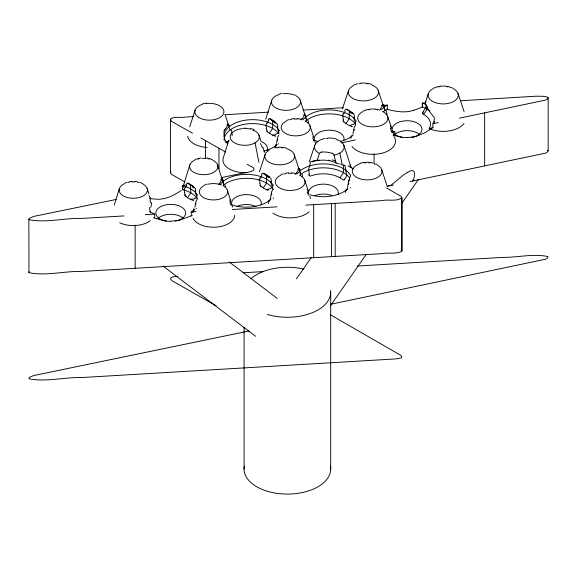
<?xml version="1.0" encoding="UTF-8"?>
<svg xmlns="http://www.w3.org/2000/svg" width="577" height="577" viewBox="0 0 577 577"><rect width="100%" height="100%" fill="white"/><g stroke="black" fill="none" stroke-linecap="round" stroke-linejoin="round"><path stroke-width="0.87" d="M460.648 100.766L535.579 96.229L543.044 96.265L547.58 97.116L548.15 97.801L548.15 150.842L547.155 152.234A7.862 4.544 0 0 1 545.467 153.157L409.987 181.56M224.157 136.554L224.193 133.042M386.547 187.972L396.796 193.894A30.783 17.772 0 0 0 397.979 194.521L400.294 195.819A7.725 4.457 0 0 1 401.195 196.62L401.808 197.752L401.751 251.298C395.851 254.342 388.22 252.351 381.786 253.664L81.588 271.471C64.17 271.01 46.03 276.159 28.98 272.683L28.85 219.325L29.47 218.265L33.863 216.389L116.092 199.469M347.534 187.374L348.515 181.971M194.911 207.136L195.726 202.498A14.75 8.208 62 0 1 197.06 199.534M270.548 197.911L271.529 192.545M276.506 143.363L277.616 137.658A15.11 8.395 62.6 0 1 278.857 135.126M433.839 123.391L434.337 117.571L430.456 112.775L427.103 107.372M150.352 202.888L150.179 197.998M353.578 130.59L354.011 128.245A15.702 8.77 63.7 0 1 355.62 125.238M299.275 170.042L298.59 168.318A28.417 16.408 0 0 0 297.891 169.09M429.259 128.433L429.476 128.7A22.669 13.091 0 0 0 464.016 123.485M298.583 168.361L298.295 169.458M28.85 272.366L29.117 271.666M426.172 101.559L425.429 102.194L425.509 103.73M221.734 178.812L221.46 179.786M548.15 97.801L547.155 99.194A7.862 4.544 0 0 1 545.467 100.109L459.422 118.155M352.835 133.835L353.564 130.784A28.417 16.408 0 0 0 354.653 129.623M227.886 124.156L227.497 125.339M304.505 114.354L304.108 115.544M308.464 170.265L310.743 161.647A28.417 16.408 0 0 1 319.29 160.103M425.372 108.274A35.925 30.163 -46 0 0 422.53 112.84L422.905 113.828M383.395 106.255L382.666 104.538L382.219 105.829M426.194 105.49L425.422 108.303L427.175 109.233L423.648 114.39A23.441 13.531 0 0 1 429.447 127.993L429.389 128.108M182.895 187.28L189.847 164.842M114.21 205.181L119.439 188.419M265.658 119.244L271.753 100.218M189.754 126.731L195.134 110.027M259.426 171.852L265.132 154.485M228.723 140.665L223.4 157.485A21.825 12.6 0 0 0 247.021 172.602M309.294 161.913L314.79 145.253M342.406 108.938L348.602 90.387M348.638 181.474L350.766 175.026M425.379 102.36L428.415 93.409M193.583 116.568L183.948 117.246A59.503 34.353 0 0 1 179.793 117.412C177.399 117.081 167.287 117.304 171.708 121.372A12.211 7.054 0 0 0 172.278 121.776L192.487 133.215M170.922 171.593L170.424 172.927L171.708 174.413A12.211 7.054 0 0 0 172.278 174.817L184.921 181.957M183.94 189.956L185.029 187.33M412.771 180.861C415.649 175.812 415.837 166.775 407.838 172.256M265.687 125.454L266.812 122.836M259.037 180.01L259.996 177.824M342.269 115.717L343.243 113.546M346.914 189.343L346.561 190.129M269.964 199.873L269.387 201.113M346.452 190.36L346.272 190.735M275.957 145.577L275.647 146.205M194.038 210.259L194.471 209.501A21.241 12.261 0 0 1 194.673 209.271M186.45 184.337L187.092 183.176A28.417 16.408 0 0 1 195.278 188.318L195.776 190.735M347.181 188.802L347.325 188.556A22.279 12.867 0 0 1 347.751 188.095M261.489 174.809L262.398 173.251A28.417 16.408 0 0 1 270.873 178.444L271.529 181.51M268.276 119.857L268.94 118.703A28.417 16.408 0 0 1 277.184 123.918L277.818 126.969M270.231 199.332L270.375 199.087A22.279 12.867 0 0 1 270.801 198.639M344.743 110.553L345.659 109.024A28.417 16.408 0 0 1 353.961 114.376L354.595 117.463M344.051 179.786C345.277 177.117 345.219 180.363 343.12 179.959A3.101 2.258 -50.6 0 1 342.832 179.793L342.738 179.728A23.441 13.531 0 0 0 310.758 175.956L310.628 175.999A3.101 2.741 51.2 0 1 310.224 176.093L309.222 175.682A22.279 12.867 0 0 1 308.544 174.773M276.296 144.942L276.383 144.798A21.825 12.6 0 0 1 276.592 144.582M296.405 173.078L295.763 174.081M225.679 128.621L224.265 130.69A28.417 16.408 0 0 1 224.568 129.335M219.541 183.335L218.878 184.315M302.276 118.826L301.605 119.828M380.286 109.204L379.579 110.25M184.287 194.709A21.241 12.261 0 0 0 185.996 196.512L186.321 196.829A10.739 8.821 -67 0 0 186.753 197.139L187.547 197.723L190.843 192.891L190.533 184.936M266.668 130.965A21.825 12.6 0 0 0 267.569 131.866L268.053 132.335A12.55 10.336 -67.2 0 0 268.435 132.609L269.351 133.265L272.669 128.411L272.669 121.011M263.199 188.015L266.538 183.118L266.538 175.228L265.528 175.011L266.459 175.588M345.911 123.557L349.251 118.667L349.251 110.777L348.277 110.575M339.954 177.788L343.474 172.631L343.575 164.798M296.448 278.842L311.385 257.4M330.383 305.875L366.337 254.241M401.267 204.085L418.217 179.75M242.946 128.368L245.629 128.224M390.658 185.505L402.703 175.588A40.578 31.136 -32.2 0 1 407.824 172.227M228.795 140.687L228.752 140.716A21.825 12.6 0 0 1 226.941 142.396M185.744 185.001L182.649 185.65L182.447 189.725M181.243 190.533L177.117 193.107A55.702 42.799 -31.9 0 1 175.019 194.298L174.175 194.745A40.26 30.934 -31.9 0 1 170.749 196.396L169.559 196.894A28.302 21.746 -31.9 0 1 157.867 199.274L152.335 198.863A56.431 43.354 -31.9 0 1 150.878 198.639L149.789 198.445M413.875 110.193C405.169 113.366 395.195 111.448 386.979 109.233A28.417 16.408 0 0 0 383.503 111.664M203.861 185.383L206.876 184.07M319.24 140.334L325.002 138.307M432.952 88.404L438.808 86.341M192.35 215.149A28.417 16.408 0 0 1 191.211 215.877L191.045 215.957M190.533 216.187L179.779 220.104L170.857 221.236M124.589 183.248L126.702 182.411M354.098 84.869L357.632 83.615M194.99 159.67L198.308 158.495M286.783 120.434L288.954 119.576M363.539 110.842L368.436 109.291M281.021 174.708L283.235 173.828M202.599 103.853L206.516 103.016M279.21 94.044L281.756 93.416M360.221 163.255L364.217 162.397M194.124 199.079L190.006 199.173A12.312 9.484 -64.4 0 1 189.653 199L187.547 197.723M341.591 142.858L355.41 139.959M391.963 132.292L394.834 131.693L394.834 135.638L402.046 137.175A43.203 33.156 -32.2 0 0 407.073 137.614M407.247 137.607L415.548 136.576L423.835 133.237A51.887 39.82 -32.2 0 0 426.627 131.679L432.923 127.654L432.923 123.709L438.347 122.569M387.203 186.335L393.42 185.029M331.205 304.158L545.467 259.239A7.862 4.544 0 0 0 547.162 258.316L548.042 256.621C533.429 253.317 517.829 257.602 502.848 257.385L357.141 266.026M221.222 177.637L243.487 173.013C249.069 172.444 260.285 170.114 249.661 165.693A50.206 28.987 0 0 1 248.377 164.993L247.122 164.279M249.163 330.96L33.863 375.519L29.932 377.033L28.9 378.101L28.98 378.764C46.03 382.241 64.17 377.091 81.588 377.553L396.543 358.858L401.404 357.805L401.808 356.874L401.195 355.742A7.725 4.457 0 0 0 400.294 354.942L397.979 353.643A30.783 17.772 0 0 1 396.796 353.016L330.282 314.725M275.366 134.91L272.575 135.068L269.351 133.265M268.824 189.581L265.99 189.588L260.898 186.292A22.279 12.867 0 0 1 259.975 185.383M291.493 118.941L294.335 118.595M199.584 158.221L201.012 158.004M275.344 147.539L276.744 147.323M129.176 181.791L130.604 181.582M285.831 173.187L288.731 172.833M351.205 125.635L348.789 125.346L343.899 121.942A22.669 13.091 0 0 1 343.026 121.011M360.517 83.088L366.272 83.088M440.338 86.117L446.086 86.117M369.958 109.067L375.714 109.067M130.517 181.589L131.945 181.459M224.626 114.751L268.795 112.133M303.076 110.106L343.293 107.719M382.861 105.375L387.282 105.115L387.282 109.06M425.047 102.872L422.407 103.031L422.407 107.524M123.99 215.921L81.588 218.431C64.177 217.904 46.03 223.162 28.98 219.642L28.85 219.325M145.195 214.658L154.715 214.096L154.715 218.041L156.922 218.777M191.211 215.877L191.211 211.932L196.029 211.644M232.221 209.494L276.859 206.847M305.868 205.123L381.786 200.623C388.032 199.123 396.926 201.871 401.808 197.752M243.083 272.784L263.523 271.572M327.902 137.953L332.251 138.091L336.247 138.956M278.244 147.185L281.093 147.185M365.71 162.26L368.566 162.26M177.543 276.563C175.228 275.957 167.597 277.378 171.708 280.494A12.211 7.054 0 0 0 172.278 280.898L214.341 304.757M390.506 185.643L388.227 185.57M297.126 118.595L299.975 118.941M291.58 172.833L294.479 173.187M134.665 181.459L137.427 181.791M206.407 158.004L207.835 158.221M282.593 147.323L286.589 148.188M370.059 162.397L372.8 162.902M271.688 120.312L272.611 120.506M339.427 163.89L336.052 163.06A18.406 10.624 0 0 0 316.961 160.817L319.485 153.439L318.821 153.071A14.858 8.576 0 0 1 318.821 140.947M340.639 164.149L341.454 164.315M190.41 184.907L189.855 184.791A14.512 1.118 35.4 0 1 191.16 185.621M447.615 86.341L453.472 88.404M367.794 83.319L371.617 84.401M377.235 109.291L378.599 109.587M245.643 128.231L245.665 128.238A18.406 10.624 0 0 0 250.62 128.952M209.112 158.495L212.423 159.67M332.323 153.316L330.628 152.84A18.406 10.624 0 0 0 321.461 152.04M139.901 182.411L142.923 183.724M393.622 135.227L393.954 135.386L392.987 132.609M294.948 94.909L295.871 95.4M376.276 164.135L377.221 164.633M200.897 137.99L225.694 152.083M214.767 304.995L216.029 305.716M348.155 165.88L353.477 168.938M423.489 114.296L423.417 114.253A3.902 3.217 -56.8 0 1 422.919 113.82M344.144 165.137L344.988 165.678L346.589 174.766M229.285 262.001L277.321 298.46M163.053 266.069L255.597 336.304M547.58 150.157L548.15 150.842M401.195 249.661L401.751 251.298L401.751 198.257L401.808 250.793M185.996 196.512L184.359 192.588M267.569 131.866L266.17 128.426M260.898 186.292L259.765 183.71M343.899 121.942L343.005 119.756M390.802 126.853L390.571 126.298A28.417 16.408 0 0 1 390.326 126.197M391.033 127.409L391.48 128.548M307.88 191.023L308.111 191.586M313.008 136.345L313.448 137.463M230.526 201.351L230.735 201.914M305.219 115.919L304.541 114.174A28.417 16.408 0 0 0 303.827 114.931M228.6 125.699L227.922 123.954A28.417 16.408 0 0 0 226.884 125.101M222.275 180.096L221.748 178.704A28.417 16.408 0 0 0 220.731 179.836M309.827 196.18L310.606 198.409M384.253 108.577L384.931 110.553L378.187 90.387M314.912 141.495L315.684 143.745M458.008 93.409L464.11 111.621M387.629 116.359L391.329 127.257M381.678 169.559L387.167 186.22M343.863 145.253L351.133 167.496A22.279 12.867 0 0 0 349.777 165.022M232.156 205.931L232.538 207.064M304.692 180.132L308.327 191.052M294.205 154.485L300.725 174.326L300.473 173.547M305.897 117.859L306.416 119.461M300.09 172.357L300.35 173.15M259.008 135.184L260.804 140.665M229.271 127.64L230.035 130.02M309.979 125.743L313.535 136.699M300.235 100.218L306.661 120.24L306.538 119.85M225.419 115.508L229.004 126.731M262.975 147.387L264.554 152.422M147.164 188.419L148.916 193.922M227.338 190.078L230.807 201.07M217.572 164.842L223.789 184.813L223.054 182.426M332.323 153.244A2.12 1.63 49.4 0 1 334.04 155.148L336.052 163.06M339.831 153.071L342.269 165.029A27.552 4.897 25.7 0 0 344.945 165.657M255.056 142.844L258.914 162.296M150.409 212.798L149.378 207.417M272.193 185.304L272.632 188.347M278.345 130.121L278.864 133.785A28.417 16.408 0 0 0 247.05 123.918A28.417 16.408 0 0 0 224.157 140.038M196.418 194.478L196.93 198.12M355.23 121.278L355.648 124.343A28.417 16.408 0 0 0 332.063 113.95A28.417 16.408 0 0 0 305.305 121.343M224.172 139.865L224.165 139.194M484.651 112.861L484.651 165.902M427.175 106.485L427.175 109.233M374.069 154.023L374.069 163.911M335.172 203.385L335.172 256.426M331.53 203.602L331.53 256.642M330.686 292.272L330.686 469.079M313.679 204.662L313.679 257.703M244.071 327.274L244.071 469.079M218.964 148.267L218.964 168.938M205.52 140.622L205.52 158.603M170.439 119.15L170.439 172.191M135.148 225.145L135.148 268.298M194.427 209.617A28.417 16.408 0 0 1 191.211 211.932M154.715 214.096A28.417 16.408 0 0 1 149.869 211.68M182.649 185.65A28.417 16.408 0 0 1 197.781 195.488M434.366 121.473A28.417 16.408 0 0 1 432.923 123.709M394.834 131.693A28.417 16.408 0 0 1 391.913 130.763M381.383 109.875A28.417 16.408 0 0 1 387.282 105.115M426.042 104.668A28.417 16.408 0 0 0 422.314 103.038L422.314 106.983A28.417 16.408 0 0 1 429.757 110.943M261.006 141.43A14.887 8.597 0 0 1 267.144 150.272M263.862 151.124A28.417 16.408 0 0 0 276.974 144.481A7.977 1.854 -49.2 0 0 276.65 145.115M227.727 144.026A28.417 16.408 0 0 1 241.316 121.004A28.417 16.408 0 0 1 279.657 131.087M314.948 195.553A14.887 8.597 0 0 1 331.818 195.553M299.961 174.939A28.417 16.408 0 0 1 326.135 167.907A28.417 16.408 0 0 1 349.46 177.716M308.572 193.62A14.887 8.597 0 0 1 324.144 184.15A14.887 8.597 0 0 1 337.949 194.492M347.78 188.701A28.417 16.408 0 0 1 309.589 194.637M297.299 173.771A28.417 16.408 0 0 1 324.808 163.904A28.417 16.408 0 0 1 350.463 175.314M236.902 206.523A14.887 8.597 0 0 1 255.979 206.523M223.025 185.426A28.417 16.408 0 0 1 250.137 178.452A28.417 16.408 0 0 1 273.224 189.227M231.875 204.979A14.887 8.597 0 0 1 246.444 194.622A14.887 8.597 0 0 1 261.013 204.979M270.837 199.188A28.417 16.408 0 0 1 231.096 204.583M220.364 184.258A28.417 16.408 0 0 1 247.865 174.391A28.417 16.408 0 0 1 273.527 185.801M158.48 218.019A14.887 8.597 0 0 1 183.01 218.019M154.715 218.041A28.417 16.408 0 0 1 153.612 217.587M182.649 189.595A28.417 16.408 0 0 1 197.464 198.899M166.226 221.179A14.887 8.597 0 0 1 158.682 207.951A14.887 8.597 0 0 1 182.808 207.951A14.887 8.597 0 0 1 175.264 221.179M170.705 221.438A45.23 36.74 -10.1 0 1 156.987 218.676M314.58 140.528A14.887 8.597 0 0 1 329.15 130.171A14.887 8.597 0 0 1 343.719 140.528M352.569 135.624A28.417 16.408 0 0 1 340.437 141.387M317.862 141.387A28.417 16.408 0 0 1 313.801 140.139M303.069 119.807A28.417 16.408 0 0 1 330.578 109.94A28.417 16.408 0 0 1 356.233 121.35M394.812 134.362A14.887 8.597 0 0 1 419.342 134.362M394.834 135.638A28.417 16.408 0 0 1 393.153 135.141M422.299 106.961A58.573 47.574 -10.1 0 1 413.889 110.229M392.504 131.087A14.887 8.597 0 0 1 403.532 120.982A14.887 8.597 0 0 1 421.405 127.005A14.887 8.597 0 0 1 411.589 137.521M402.558 137.521A14.887 8.597 0 0 1 394.812 134.196M422.58 112.854A22.669 13.091 0 0 1 423.294 112.039M453.897 89.031A15.117 8.727 0 0 1 453.897 101.372A15.117 8.727 0 0 1 432.526 101.372A15.117 8.727 0 0 1 432.526 89.031M438.628 86.882A15.117 8.727 0 0 1 440.114 86.658M446.309 86.658A15.117 8.727 0 0 1 447.795 86.882M432.894 127.272A35.925 9.924 -36.2 0 1 429.367 128.844M429.165 128.505A3.902 1.082 -39.1 0 1 429.252 128.195M427.29 107.553A13.949 2.2 54.6 0 1 425.646 103.896M150.323 220.652A21.241 12.261 0 0 1 119.691 222.729M143.32 184.315A14.158 8.179 0 0 1 143.009 196.05A14.158 8.179 0 0 1 122.706 195.516A14.158 8.179 0 0 1 124.228 183.818M127.676 182.592A14.158 8.179 0 0 1 129.01 182.303M131.845 181.964A14.158 8.179 0 0 1 134.766 181.964M137.6 182.303A14.158 8.179 0 0 1 138.927 182.592M151.556 202.57A23.008 16.884 -47 0 1 150.777 207.388M149.104 195.617A13.538 7.047 -64.6 0 1 150.107 198.062M347.029 174.853A33.718 27.126 -44 0 1 345.334 178.452M309.618 175.632A34.093 30.35 38.7 0 1 308.789 170.287M336.535 139.511A14.858 8.576 0 0 1 344.116 147.806A14.858 8.576 0 0 1 334.011 155.148M326.279 138.617A14.858 8.576 0 0 1 327.794 138.48M319.571 153.453A2.12 1.702 -19.4 0 1 321.468 152.097M348.912 183.551A28.417 16.408 0 0 1 348.219 184.315M307.426 189.92A28.417 16.408 0 0 1 307.137 189.804M328.443 160.197A28.417 16.408 0 0 1 329.929 160.377M312.647 161.913A26.766 2.034 -16.5 0 1 316.174 160.428M335.756 161.134A26.6 2.149 21.3 0 1 332.201 159.872M253.606 130.229A14.555 8.403 0 0 1 253.815 143.485A14.555 8.403 0 0 1 231.507 140.362A14.555 8.403 0 0 1 242.189 128.635M252.906 130.222A67.437 43.939 28.5 0 1 253.115 130.626M250.591 128.851A3.087 2.503 -3 0 1 253.873 129.912M260.465 143.565A26.852 23.917 33.1 0 1 262.268 147.553M350.095 187.878A18.067 3.938 -48.1 0 1 350.39 187.503M377.639 165.253A14.858 8.576 0 0 1 376.622 177.918A14.858 8.576 0 0 1 354.877 176.151A14.858 8.576 0 0 1 359.933 163.818M364.094 162.923A14.858 8.576 0 0 1 365.602 162.786M368.674 162.786A14.858 8.576 0 0 1 370.182 162.923M374.343 163.818A14.858 8.576 0 0 1 375.555 164.25M347.311 189.083A8.107 2.185 -48.6 0 1 347.585 188.564M348.479 181.935A15.464 8.388 62.7 0 1 349.806 178.985M345.464 192.487A81.379 8.453 -76.1 0 1 346.049 189.718M207.121 147.452A21.825 12.6 0 0 1 187.669 136.215M228.903 140.961A17.339 9.578 60.2 0 1 225.174 141.913M206.393 103.528A14.555 8.403 0 0 1 223.587 113.561A14.555 8.403 0 0 1 200.681 118.487A14.555 8.403 0 0 1 202.318 104.401M229.055 140.081A7.977 4.147 59.6 0 1 228.881 140.399M223.999 133.143A49.651 17.548 -84.2 0 1 224.064 130.77M277.898 139.569A28.417 16.408 0 0 1 277.191 140.319M227.562 125.274A15.11 2.669 -48.7 0 1 225.773 128.548M228.824 124.61A80.261 21.724 -88.2 0 1 229.523 126.522M231.312 130.005A16.704 11.663 52.5 0 1 232.134 135.746M393.954 136.468A22.669 13.091 0 0 1 381.447 153.345A22.669 13.091 0 0 1 352.013 146.414M382.515 111.448A15.117 8.727 0 0 1 383.835 124.127A15.117 8.727 0 0 1 361.829 124.127A15.117 8.727 0 0 1 363.149 111.448M368.249 109.832A15.117 8.727 0 0 1 369.734 109.608M375.93 109.608A15.117 8.727 0 0 1 377.416 109.832M352.987 135.415A8.907 2.286 -48 0 1 353.247 134.946M301.158 119.554A28.417 16.408 0 0 1 301.468 118.667M350.83 138.372A79.41 9.874 -74.9 0 1 351.451 135.645M390.528 125.62A16.423 13.156 -66.6 0 1 390.824 126.06M381.577 105.692A28.417 16.408 0 0 1 382.666 104.538M390.333 128.26A76.618 30.783 59.5 0 1 391.819 132.205M371.956 84.985A15.117 8.727 0 0 1 375.021 97.751A15.117 8.727 0 0 1 352.72 98.35A15.117 8.727 0 0 1 353.708 85.475M358.807 83.86A15.117 8.727 0 0 1 360.293 83.629M366.489 83.629A15.117 8.727 0 0 1 367.982 83.86M350.066 112.364A16.993 0.721 33.4 0 1 352.013 113.59M343.43 119.554A20.592 16.985 -60.7 0 1 342.853 115.58M352.482 126.731A22.669 13.091 0 0 1 349.749 125.714M347.037 109.507A16.178 1.414 36.6 0 1 353.434 113.705M343.704 114.152A76.618 43.83 74.2 0 1 345.147 111.13M353.889 117.412A79.41 52.045 67.2 0 1 354.523 121.177M355.519 123.305A19.82 13.79 -52.1 0 1 351.306 124.841M382.248 105.793A15.702 2.524 -48.9 0 1 380.33 109.176M383.698 104.798A79.41 22.654 -88.1 0 1 384.607 107.062M386.215 110.546A17.837 12.629 52.5 0 1 386.994 114.967M212.783 160.24A14.158 8.179 0 0 1 214.017 172.126A14.158 8.179 0 0 1 193.396 172.126A14.158 8.179 0 0 1 194.637 160.24M198.084 159.014A14.158 8.179 0 0 1 199.411 158.733M202.246 158.386A14.158 8.179 0 0 1 205.174 158.386M208.001 158.733A14.158 8.179 0 0 1 209.336 159.014M221.539 179.707A14.75 2.69 -48.3 0 1 219.664 183.241M271.933 194.081A28.417 16.408 0 0 1 271.233 194.853M230.093 200.248A28.417 16.408 0 0 1 229.841 200.147M222.563 178.747A80.434 21.659 -87.8 0 1 223.378 181.034M225.023 184.799A16.12 11.223 52.4 0 1 225.528 186.739M193.641 200.536A21.241 12.261 0 0 1 190.54 199.361M182.469 189.444A21.241 12.261 0 0 1 183.955 185.224M196.13 203.977A28.417 16.408 0 0 1 195.437 204.727M192.17 186.825A15.853 0.519 32.2 0 1 193.937 187.907M184.64 192.473A20.404 17.209 -57.1 0 1 184.279 189.876M187.799 182.916A15.759 1.255 35.6 0 1 193.461 186.436M185.441 187.828A77.513 44.689 72.4 0 1 186.804 184.813M195.163 190.684A80.434 52.608 65.9 0 1 195.805 194.391M196.858 197.464A20.022 14.173 -52.2 0 1 194.153 198.495M234.716 215.264A21.241 12.261 0 0 1 216.18 227.136A21.241 12.261 0 0 1 193.057 218.344M223.494 185.974A14.158 8.179 0 0 1 223.494 197.536A14.158 8.179 0 0 1 203.465 197.536A14.158 8.179 0 0 1 203.465 185.974M207.857 184.251A14.158 8.179 0 0 1 221.503 185.015M230.093 199.887A15.853 12.809 -64.8 0 1 230.237 200.118M229.776 201.676A77.513 32.903 59.4 0 1 230.995 205.044M196.079 208.824A14.865 3 -47.8 0 1 196.389 208.427M192.927 212.711A80.434 10.061 -75.9 0 1 193.749 208.737M286.877 148.743A14.858 8.576 0 0 1 291.933 161.084A14.858 8.576 0 0 1 270.187 162.844A14.858 8.576 0 0 1 269.163 150.179M276.628 147.849A14.858 8.576 0 0 1 278.136 147.712M281.201 147.712A14.858 8.576 0 0 1 282.716 147.849M298.388 169.364A15.471 2.791 -49.3 0 1 296.549 172.97M299.578 168.412A81.379 21.428 -88.8 0 1 300.429 170.669M302.096 174.297A16.921 11.771 52.4 0 1 302.651 176.396M268.132 190.374A22.279 12.867 0 0 1 266.567 189.768M266.329 176.173A16.531 0.837 32.4 0 1 268.694 177.586M260.14 183.536A20.512 17.18 -60 0 1 259.542 179.887M263.783 173.302A16.473 1.63 35.7 0 1 269.56 176.865M260.465 178.408A78.53 46.016 72.9 0 1 261.9 175.358M270.822 181.466A81.379 54.353 65.7 0 1 271.478 185.21M272.503 187.453A20.13 14.266 -52.2 0 1 268.882 188.838M309.157 211.723A22.279 12.867 0 0 1 272.885 213.137M299.672 175.3A14.858 8.576 0 0 1 300.97 187.77A14.858 8.576 0 0 1 279.34 187.77A14.858 8.576 0 0 1 280.638 175.3M284.259 174.016A14.858 8.576 0 0 1 285.651 173.713M288.623 173.36A14.858 8.576 0 0 1 291.688 173.36M294.659 173.713A14.858 8.576 0 0 1 296.059 174.016M307.411 189.53A16.531 13.415 -66.4 0 1 307.577 189.775M307.18 191.881A78.53 32.976 58.6 0 1 308.457 195.25M273.209 198.416A18.183 3.938 -48 0 1 273.613 197.897M270.361 199.62A8.107 2.164 -48.5 0 1 270.642 199.101M271.493 192.516A15.471 8.424 62.8 0 1 273.116 189.22M268.341 203.631A81.379 8.669 -75.9 0 1 269.07 200.183M305.053 121.019A14.555 8.403 0 0 1 306.329 133.229A14.555 8.403 0 0 1 285.139 133.229A14.555 8.403 0 0 1 286.408 121.019M289.957 119.756A14.555 8.403 0 0 1 291.32 119.461M294.227 119.107A14.555 8.403 0 0 1 297.234 119.107M300.148 119.461A14.555 8.403 0 0 1 301.511 119.756M278.222 144.142A15.867 3.253 -47.6 0 1 278.503 143.781M274.84 147.979A80.261 9.708 -75.6 0 1 275.546 144.683M312.727 137.802A74.534 31.259 59.2 0 1 313.967 141.185M296.282 95.998A14.555 8.403 0 0 1 295.28 108.404A14.555 8.403 0 0 1 273.981 106.68A14.555 8.403 0 0 1 278.929 94.592M283.011 93.719A14.555 8.403 0 0 1 294.241 95.017M273.621 122.144A16.3 0.62 32.7 0 1 275.525 123.319M266.502 128.289A20.707 17.375 -58.1 0 1 266.091 125.353M275.871 136.273A21.825 12.6 0 0 1 272.683 135.09M271.738 120.362A14.923 1.226 35.9 0 1 273.101 121.213M269.921 118.581A16.199 1.37 36 0 1 275.46 122.064M267.201 123.319A74.534 43.051 72.9 0 1 268.608 120.312M277.321 126.933A80.261 52.759 66.2 0 1 277.854 130.056M278.763 132.955A19.928 14.036 -52.2 0 1 275.424 134.21M304.173 115.487A15.11 2.647 -48.6 0 1 302.362 118.761M305.449 114.845A80.261 21.897 -88.1 0 1 306.149 116.749M307.93 120.232A16.755 11.72 52.5 0 1 308.558 122.951M414.351 180.183A35.673 20.599 0 0 1 412.721 180.983M330.578 290.491A43.311 25.006 0 0 1 311.118 313.188A43.311 25.006 0 0 1 267.31 314.429M250.952 278.756A43.311 25.006 0 0 1 303.956 269.178M330.383 466.108A43.311 25.006 0 0 1 287.382 494.078A43.311 25.006 0 0 1 244.381 466.108"/></g></svg>
